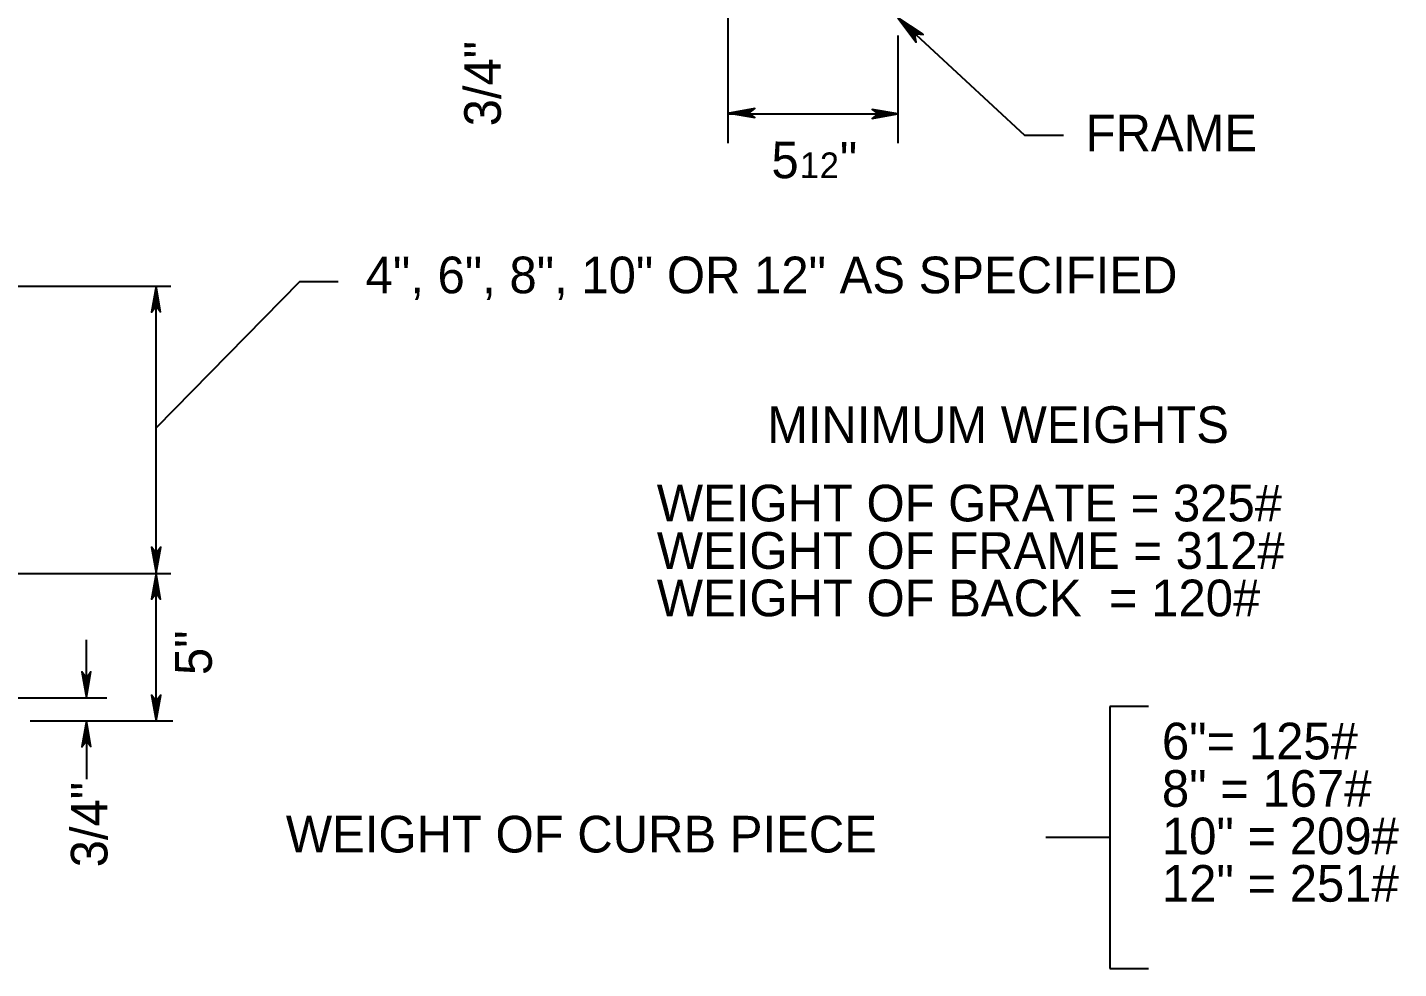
# Model space of a CAD drawing. Extents: x 0.17 to 2.79, y 0.04 to 1.76.
# Drawn here: x 0.8355 to 1.225, y 1.0535 to 1.3209 of the extents above; entities that cross this region are included whole.
import ezdxf

# ---------------------------------------------------------------- set-up
doc = ezdxf.new("R2010")
doc.units = 0
doc.layers.add('Plan Prop DrainageStructure text', color=7, linetype='Continuous')

msp = doc.modelspace()

# ---------------------------------------------------------------- linework, layer by layer
at = {"layer": 'Plan Prop DrainageStructure text'}
for p, q in [((1.03451, 1.33887), (1.03451, 1.28799)), ((1.08277, 1.3236), (1.11878, 1.29025)), ((1.08277, 1.31859), (1.08277, 1.28799)), ((1.03451, 1.29632), (1.08277, 1.29632)), ((1.11878, 1.29025), (1.12981, 1.29025)), ((0.79166, 1.24737), (0.87625, 1.24737)), ((0.91274, 1.24863), (0.87205, 1.20708)), ((0.87205, 1.1668), (0.87205, 1.24737)), ((0.92377, 1.24863), (0.91274, 1.24863)), ((0.79578, 1.16575), (0.87625, 1.16575)), ((0.87205, 1.12384), (0.87205, 1.16575)), ((0.85222, 1.13045), (0.85222, 1.14693)), ((0.7978, 1.13045), (0.85805, 1.13045)), ((1.15402, 1.12795), (1.14299, 1.12795)), ((1.14299, 1.12795), (1.14299, 1.05347)), ((0.83621, 1.12384), (0.8768, 1.12384)), ((0.85222, 1.12384), (0.85222, 1.10729)), ((1.14299, 1.09071), (1.12478, 1.09071)), ((1.14299, 1.05347), (1.15402, 1.05347))]:
    msp.add_line(p, q, dxfattribs=at)
for points in [[(1.08277, 1.3236), (1.08799, 1.31672), (1.08752, 1.3192), (1.08999, 1.31894), (1.08277, 1.3236)], [(1.0832, 1.32323), (1.08789, 1.31696), (1.08742, 1.31932), (1.08965, 1.31909), (1.08344, 1.32304)], [(1.08362, 1.32282), (1.08766, 1.31747), (1.08739, 1.31935), (1.08929, 1.31917), (1.08371, 1.32273)], [(1.08395, 1.32257), (1.08747, 1.31789), (1.08733, 1.31938), (1.08887, 1.31936), (1.08455, 1.32201)], [(1.0849, 1.32168), (1.08731, 1.31833), (1.08725, 1.31943), (1.08844, 1.31947), (1.08494, 1.32159)], [(1.08525, 1.32127), (1.08713, 1.31882), (1.0871, 1.31965), (1.08796, 1.31965), (1.08558, 1.321), (1.08586, 1.32068), (1.08696, 1.31919), (1.08702, 1.31969), (1.0877, 1.31969), (1.08605, 1.32056), (1.08674, 1.31954), (1.08683, 1.3199), (1.08743, 1.31979), (1.0863, 1.32039), (1.08674, 1.31972), (1.08668, 1.32013), (1.08706, 1.31998), (1.08662, 1.32006), (1.08674, 1.3199)], [(1.03483, 1.29658), (1.04216, 1.29528), (1.04041, 1.29658), (1.04213, 1.29786), (1.03483, 1.29658), (1.03531, 1.29659), (1.04196, 1.29538), (1.04027, 1.29659), (1.04183, 1.29775), (1.03558, 1.29661), (1.03582, 1.29658), (1.04151, 1.29557), (1.04024, 1.29659), (1.04155, 1.29759), (1.03593, 1.29658), (1.03618, 1.29661), (1.04115, 1.29572), (1.04018, 1.29658), (1.04117, 1.29747), (1.03689, 1.29662), (1.0373, 1.29662), (1.04078, 1.2959), (1.04011, 1.29656), (1.04084, 1.29729), (1.03737, 1.29658), (1.03776, 1.29656), (1.04038, 1.29611), (1.03988, 1.29662), (1.04043, 1.29712), (1.03812, 1.29658), (1.03849, 1.29654), (1.04007, 1.29624), (1.03981, 1.29659), (1.04024, 1.29699), (1.03869, 1.29658), (1.03971, 1.29633), (1.03956, 1.29662), (1.04001, 1.2969), (1.03894, 1.29662), (1.03962, 1.29645), (1.03934, 1.29667), (1.03966, 1.2968), (1.03934, 1.29659), (1.03951, 1.29656)], [(1.08277, 1.29632), (1.07544, 1.29762), (1.07719, 1.29632), (1.07547, 1.29504), (1.08277, 1.29632), (1.08229, 1.29631), (1.07564, 1.29752), (1.07733, 1.2963), (1.07577, 1.29514), (1.08202, 1.29628), (1.08178, 1.29632), (1.07609, 1.29733), (1.07736, 1.2963), (1.07605, 1.29531), (1.08167, 1.29632), (1.08142, 1.29628), (1.07645, 1.29718), (1.07742, 1.29632), (1.07643, 1.29542), (1.08072, 1.29628), (1.0803, 1.29628), (1.07682, 1.297), (1.0775, 1.29634), (1.07677, 1.29561), (1.08023, 1.29632), (1.07983, 1.29634), (1.07722, 1.29679), (1.07772, 1.29628), (1.07717, 1.29578), (1.07948, 1.29632), (1.07911, 1.29636), (1.07753, 1.29666), (1.07779, 1.2963), (1.07736, 1.29591), (1.07891, 1.29632), (1.07789, 1.29656), (1.07804, 1.29628), (1.07759, 1.296), (1.07866, 1.29628), (1.07798, 1.29645), (1.07826, 1.29623), (1.07794, 1.2961), (1.07826, 1.2963), (1.0781, 1.29634)], [(0.87205, 1.24737), (0.87075, 1.24003), (0.87205, 1.24178), (0.87332, 1.24007), (0.87205, 1.24737), (0.87206, 1.24688), (0.87085, 1.24023), (0.87206, 1.24192), (0.87322, 1.24036), (0.87208, 1.24662), (0.87205, 1.24637), (0.87104, 1.24068), (0.87206, 1.24196), (0.87306, 1.24064), (0.87205, 1.24626), (0.87208, 1.24602), (0.87118, 1.24104), (0.87205, 1.24201), (0.87294, 1.24102), (0.87208, 1.24531), (0.87208, 1.24489), (0.87137, 1.24141), (0.87203, 1.24209), (0.87276, 1.24136), (0.87205, 1.24482), (0.87202, 1.24443), (0.87158, 1.24181), (0.87208, 1.24231), (0.87259, 1.24177), (0.87205, 1.24407), (0.87201, 1.2437), (0.87171, 1.24212), (0.87206, 1.24238), (0.87246, 1.24196), (0.87205, 1.24351), (0.8718, 1.24248), (0.87208, 1.24263), (0.87236, 1.24218), (0.87208, 1.24325), (0.87191, 1.24257), (0.87214, 1.24286), (0.87227, 1.24253), (0.87206, 1.24286), (0.87203, 1.24269)], [(0.87205, 1.1659), (0.87334, 1.17324), (0.87205, 1.17149), (0.87077, 1.1732), (0.87205, 1.1659), (0.87203, 1.16639), (0.87325, 1.17303), (0.87203, 1.17135), (0.87087, 1.1729), (0.87201, 1.16665), (0.87205, 1.1669), (0.87306, 1.17259), (0.87203, 1.17131), (0.87104, 1.17262), (0.87205, 1.16701), (0.87201, 1.16725), (0.87291, 1.17223), (0.87205, 1.17126), (0.87115, 1.17225), (0.87201, 1.16796), (0.87201, 1.16837), (0.87272, 1.17186), (0.87207, 1.17118), (0.87134, 1.17191), (0.87205, 1.16845), (0.87207, 1.16884), (0.87252, 1.17146), (0.87201, 1.17096), (0.87151, 1.1715), (0.87205, 1.1692), (0.87208, 1.16957), (0.87238, 1.17114), (0.87203, 1.17088), (0.87164, 1.17131), (0.87205, 1.16976), (0.87229, 1.17079), (0.87201, 1.17064), (0.87173, 1.17109), (0.87201, 1.17002), (0.87218, 1.17069), (0.87196, 1.17041), (0.87182, 1.17074), (0.87203, 1.17041), (0.87207, 1.17058)], [(0.87205, 1.16575), (0.87075, 1.15841), (0.87205, 1.16016), (0.87332, 1.15845), (0.87205, 1.16575), (0.87206, 1.16526), (0.87085, 1.15862), (0.87206, 1.1603), (0.87322, 1.15874), (0.87208, 1.165), (0.87205, 1.16475), (0.87104, 1.15906), (0.87206, 1.16034), (0.87306, 1.15902), (0.87205, 1.16464), (0.87208, 1.1644), (0.87118, 1.15942), (0.87205, 1.16039), (0.87294, 1.1594), (0.87208, 1.16369), (0.87208, 1.16328), (0.87137, 1.15979), (0.87203, 1.16047), (0.87276, 1.15974), (0.87205, 1.1632), (0.87202, 1.16281), (0.87158, 1.16019), (0.87208, 1.16069), (0.87259, 1.16015), (0.87205, 1.16245), (0.87201, 1.16208), (0.87171, 1.16051), (0.87206, 1.16077), (0.87246, 1.16034), (0.87205, 1.16189), (0.8718, 1.16086), (0.87208, 1.16101), (0.87236, 1.16056), (0.87208, 1.16163), (0.87191, 1.16096), (0.87214, 1.16124), (0.87227, 1.16091), (0.87206, 1.16124), (0.87203, 1.16107)], [(0.85222, 1.13045), (0.85352, 1.13779), (0.85222, 1.13604), (0.85095, 1.13775), (0.85222, 1.13045), (0.85221, 1.13094), (0.85342, 1.13759), (0.85221, 1.1359), (0.85105, 1.13746), (0.85219, 1.13121), (0.85222, 1.13145), (0.85323, 1.13714), (0.85221, 1.13586), (0.85121, 1.13718), (0.85222, 1.13156), (0.85219, 1.1318), (0.85308, 1.13678), (0.85222, 1.13581), (0.85133, 1.1368), (0.85219, 1.13251), (0.85219, 1.13293), (0.8529, 1.13641), (0.85224, 1.13573), (0.85151, 1.13646), (0.85222, 1.133), (0.85225, 1.13339), (0.85269, 1.13601), (0.85219, 1.13551), (0.85168, 1.13605), (0.85222, 1.13375), (0.85226, 1.13412), (0.85256, 1.1357), (0.85221, 1.13544), (0.85182, 1.13586), (0.85222, 1.13431), (0.85247, 1.13534), (0.85219, 1.13519), (0.8519, 1.13564), (0.85219, 1.13457), (0.85235, 1.13525), (0.85213, 1.13496), (0.852, 1.13529), (0.85221, 1.13496), (0.85224, 1.13513)], [(0.87205, 1.12384), (0.87334, 1.13117), (0.87205, 1.12942), (0.87077, 1.13114), (0.87205, 1.12384), (0.87203, 1.12432), (0.87325, 1.13097), (0.87203, 1.12928), (0.87087, 1.13084), (0.87201, 1.12459), (0.87205, 1.12483), (0.87306, 1.13052), (0.87203, 1.12925), (0.87104, 1.13056), (0.87205, 1.12494), (0.87201, 1.12519), (0.87291, 1.13016), (0.87205, 1.12919), (0.87115, 1.13018), (0.87201, 1.12589), (0.87201, 1.12631), (0.87272, 1.12979), (0.87207, 1.12912), (0.87134, 1.12984), (0.87205, 1.12638), (0.87207, 1.12677), (0.87252, 1.12939), (0.87201, 1.12889), (0.87151, 1.12944), (0.87205, 1.12714), (0.87208, 1.1275), (0.87238, 1.12908), (0.87203, 1.12882), (0.87164, 1.12925), (0.87205, 1.1277), (0.87229, 1.12872), (0.87201, 1.12857), (0.87173, 1.12902), (0.87201, 1.12795), (0.87218, 1.12863), (0.87196, 1.12835), (0.87182, 1.12867), (0.87203, 1.12835), (0.87207, 1.12852)], [(0.85222, 1.12384), (0.85093, 1.1165), (0.85222, 1.11825), (0.8535, 1.11654), (0.85222, 1.12384), (0.85224, 1.12335), (0.85102, 1.1167), (0.85224, 1.11839), (0.8534, 1.11683), (0.85226, 1.12309), (0.85222, 1.12284), (0.85121, 1.11715), (0.85224, 1.11843), (0.85324, 1.11711), (0.85222, 1.12273), (0.85226, 1.12249), (0.85136, 1.11751), (0.85222, 1.11848), (0.85312, 1.11749), (0.85226, 1.12178), (0.85226, 1.12136), (0.85155, 1.11788), (0.8522, 1.11856), (0.85293, 1.11783), (0.85222, 1.12129), (0.8522, 1.1209), (0.85175, 1.11828), (0.85226, 1.11878), (0.85276, 1.11824), (0.85222, 1.12054), (0.85219, 1.12017), (0.85189, 1.1186), (0.85224, 1.11885), (0.85263, 1.11843), (0.85222, 1.11998), (0.85198, 1.11895), (0.85226, 1.1191), (0.85254, 1.11865), (0.85226, 1.11972), (0.85209, 1.11905), (0.85231, 1.11933), (0.85245, 1.119), (0.85224, 1.11933), (0.8522, 1.11916)]]:
    msp.add_lwpolyline(points, dxfattribs=at)

# ---------------------------------------------------------------- texts
for s, height, rotation, p in [('3/4"', 0.010389, 90, (0.96997, 1.29281)), ('5', 0.01042, 359.6621, (1.04684, 1.27808)), ('"', 0.01042, 359.6621, (1.06625, 1.27797)), ('1', 0.00729, 359.6621, (1.05493, 1.27814)), ('2', 0.00729, 359.6621, (1.06059, 1.2781)), ('5"', 0.010417, 90, (0.88786, 1.13687)), ('3/4"', 0.010389, 90, (0.85821, 1.08226))]:
    msp.add_text(s, height=height, rotation=rotation, dxfattribs=at).set_placement(p)
for s, height, p in [('FRAME', 0.010417, (1.13611, 1.28573)), ('4", 6", 8", 10" OR 12" AS SPECIFIED', 0.0104167, (0.93156, 1.24536)), ('MINIMUM WEIGHTS', 0.0103885, (1.04565, 1.20286)), ('WEIGHT OF GRATE = 325#', 0.0104167, (1.01429, 1.18054)), ('WEIGHT OF FRAME = 312#', 0.0104167, (1.01429, 1.16706)), ('WEIGHT OF BACK  = 120#', 0.0104167, (1.01429, 1.15358)), ('6"= 125#', 0.010417, (1.15781, 1.11292)), ('8" = 167#', 0.010417, (1.15781, 1.09944)), ('WEIGHT OF CURB PIECE', 0.0104167, (0.9089, 1.08646)), ('10" = 209#', 0.010417, (1.15781, 1.08596)), ('12" = 251#', 0.010417, (1.15781, 1.07248))]:
    msp.add_text(s, height=height, dxfattribs=at).set_placement(p)

doc.saveas('drawing.dxf')
